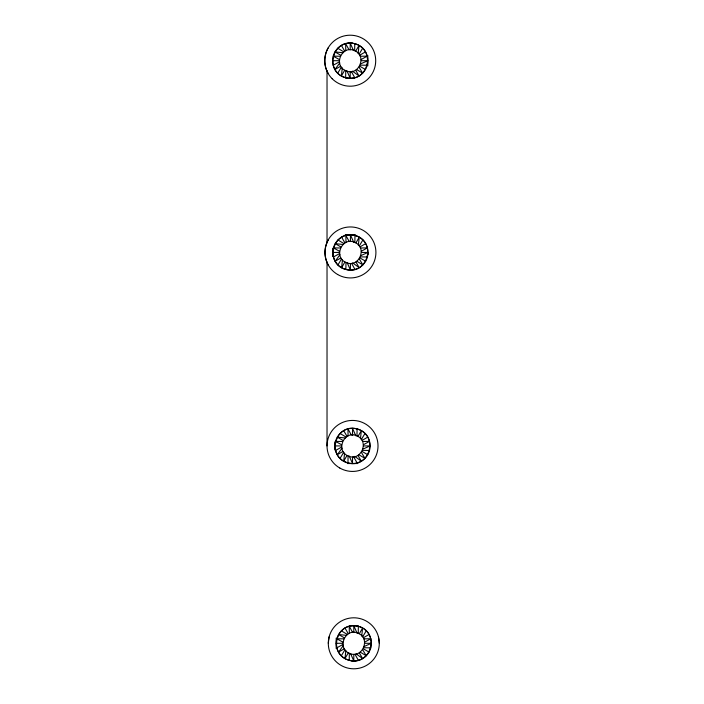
<?xml version="1.0" encoding="UTF-8"?>
<svg xmlns="http://www.w3.org/2000/svg" width="704" height="704" viewBox="0 0 704 704"><rect width="100%" height="100%" fill="white"/><g stroke="black" fill="none" stroke-linecap="round" stroke-linejoin="round"><path stroke-width="1.06" d="M345.646 77.704C323.506 72.019 332.746 37.55 354.763 43.692C376.904 49.386 367.673 83.846 345.646 77.704L345.761 70.699C332.79 65.498 341.924 44.475 354.649 50.697C367.638 55.933 358.486 76.859 345.761 70.699M345.866 269.447C323.726 263.754 332.957 229.293 354.974 235.435C377.124 241.12 367.884 275.59 345.866 269.447L345.981 262.442C333.01 257.233 342.144 236.218 354.86 242.44C367.849 247.676 358.706 268.594 345.981 262.442M354.649 50.697L354.763 43.692M347.961 462.933C325.82 457.239 335.06 422.778 357.078 428.921C379.218 434.614 369.987 469.075 347.961 462.933L348.084 455.928C335.113 450.718 344.238 429.704 356.963 435.926C369.952 441.162 360.809 462.088 348.084 455.928M354.86 242.44L354.974 235.435M349.237 660.308C327.096 654.614 336.327 620.154 358.354 626.296C380.494 631.981 371.254 666.45 349.237 660.308L349.351 653.303C336.38 648.094 345.514 627.079 358.239 633.301C371.219 638.537 362.076 659.454 349.351 653.303M356.963 435.926L357.078 428.921M358.239 633.301L358.354 626.296M342.285 67.848L341.405 75.953L344.687 70.259M358.125 53.548L359.014 45.452L355.722 51.146M342.496 259.582L341.616 267.687A17.609 17.609 0 0 0 368.025 252.437L368.025 254.514M358.345 245.291L359.225 237.186L355.934 242.88M344.599 453.077L343.719 461.173A17.609 17.609 0 0 0 370.128 445.922A17.609 17.609 0 0 0 343.719 430.681A17.609 17.609 0 0 0 343.719 461.173L347.002 455.479M360.448 438.777L361.328 430.681L358.037 436.374M345.875 650.452L344.986 658.548L348.278 652.854M361.715 636.152L362.595 628.047L359.313 633.741M328.293 643.298L329.164 636.698M328.126 47.951C323.761 55.801 323.761 65.595 328.126 73.454M328.337 239.686C323.981 247.535 323.981 257.338 328.337 265.188M344.907 261.994L341.616 267.687A17.609 17.609 0 0 1 341.616 237.186A17.609 17.609 0 0 1 368.025 252.437L360.571 255.728M337.753 73.154A17.609 17.609 0 0 1 345.646 43.692A17.609 17.609 0 0 1 367.215 65.261A17.609 17.609 0 0 1 337.753 73.154L341.361 67.144M359.049 54.261L362.657 48.25M337.973 264.889L341.572 258.878M359.269 245.995L362.868 239.985M340.067 458.374L343.675 452.364M361.372 439.49L364.971 433.479M341.343 655.75A17.609 17.609 0 0 1 349.237 626.296A17.609 17.609 0 0 1 370.806 647.856A17.609 17.609 0 0 1 341.343 655.75L344.951 649.739M362.639 636.856L366.247 630.846M339.768 62.929L334.954 69.502L340.648 66.22M339.988 254.663L335.174 261.246L340.868 257.954M342.082 448.158L337.278 454.731L342.971 451.44M343.358 645.533L338.545 652.106L344.238 648.815M359.762 55.185L365.455 51.894M359.973 246.919L365.666 243.637M362.076 440.414L367.77 437.122M363.352 637.78L369.046 634.498M333.194 65.261L339.328 61.855M361.09 59.55L367.215 56.144L360.202 56.258M333.414 256.995L339.539 253.59M361.302 251.284L367.426 247.878L360.422 248.002M335.518 450.481L341.642 447.084M363.405 444.77L369.53 441.373L362.525 441.487M336.785 647.856L342.91 644.45M364.672 642.145L370.806 638.739L363.792 638.862M360.36 63.985L367.814 60.702L361.24 60.702M362.674 449.214L370.128 445.922L363.554 445.922M363.95 646.589L371.404 643.298L364.83 643.298M348.137 43.094L352.273 43.094M332.596 60.702L339.17 60.702M346.06 78.311L354.35 78.311M345.242 234.828L355.599 234.828M332.816 252.437L339.39 252.437M361.451 252.437L368.025 252.437M334.91 445.922L341.493 445.922M347.345 463.531L357.702 463.531M349.65 625.689L357.94 625.689M336.186 643.298L342.76 643.298M351.727 660.906L355.863 660.906M340.208 56.258L333.194 56.144L339.328 59.55M360.202 65.138L367.215 65.261M340.419 248.002L333.414 247.878L339.539 251.284M360.422 256.881L367.426 256.995M342.522 441.487L335.518 441.373L341.642 444.77M362.525 450.366L369.53 450.481M343.798 638.862L336.785 638.739L342.91 642.145M363.792 647.742L370.806 647.856M343.059 52.774L334.954 51.894L340.648 55.185M343.27 244.517L335.174 243.637L340.868 246.919M345.374 438.002L337.278 437.122L342.971 440.414M346.65 635.378L338.545 634.498L344.238 637.78M350.029 49.694L350.486 49.746M350.249 241.428L350.698 241.481M352.343 434.914L352.801 434.966M353.619 632.289L354.077 632.342M359.762 66.22L365.455 69.502M359.973 257.954L365.666 261.246M362.076 451.44L367.77 454.731M363.352 648.815L369.046 652.106M337.753 48.25L343.763 51.858M356.646 69.546L362.657 73.154L359.049 67.144M337.973 239.985L343.983 243.593M356.858 261.281L362.868 264.889L359.269 258.878M340.067 433.479L346.078 437.078M358.961 454.775L364.971 458.374L361.372 452.364M341.343 630.846L347.354 634.454M360.237 652.142L366.247 655.75L362.639 649.739M352.431 71.139L359.014 75.953L355.722 70.259M352.651 262.874L359.225 267.687L355.934 261.994M354.754 456.359L361.328 461.173L358.037 455.479M356.022 653.734L362.595 658.548L359.313 652.854M341.405 45.452L344.687 51.146M341.616 237.186L344.907 242.88M343.719 430.681L347.002 436.374M344.986 628.047L348.278 633.741M349.052 49.817L345.646 43.692L345.761 50.697M351.358 71.579L354.763 77.704M349.263 241.56L345.866 235.435L345.981 242.44M351.578 263.322L354.974 269.447M351.366 435.046L347.961 428.921L348.084 435.926M353.672 456.808L357.078 462.933M352.642 632.421L349.237 626.296L349.351 633.301M354.948 654.183L358.354 660.308M353.496 50.547L350.205 43.094L350.205 49.667M346.922 70.849L350.205 78.311L350.205 71.729M353.707 242.29L350.425 234.828L350.425 241.402M347.134 262.592L350.425 270.046L350.425 263.472M355.81 435.776L352.519 428.322L352.519 434.896M349.237 456.078L352.519 463.531L352.519 456.958M357.078 633.151L353.795 625.689L353.795 632.271M350.504 653.453L353.795 660.906L353.795 654.333M378.426 636.698L379.298 643.298A25.502 25.502 0 0 1 341.044 665.386A25.502 25.502 0 0 1 341.044 621.218A25.502 25.502 0 0 1 379.298 643.298M367.814 55.519L367.814 65.877M336.186 638.123L336.186 648.481M334.91 441.786L334.91 450.067M332.816 248.292L332.816 256.582M327.026 70.796L327.026 242.862M327.026 262.011L327.026 445.922M339.768 468.01A25.502 25.502 0 0 0 378.022 445.922A25.502 25.502 0 0 0 339.768 423.843A25.502 25.502 0 0 0 339.768 468.01M337.674 274.525A25.502 25.502 0 0 0 375.918 252.437A25.502 25.502 0 0 0 337.674 230.358A25.502 25.502 0 0 0 337.674 274.525M332.174 78.734A25.502 25.502 0 0 0 374.836 67.302A25.502 25.502 0 0 0 343.605 36.071A25.502 25.502 0 0 0 332.174 78.734"/></g></svg>
